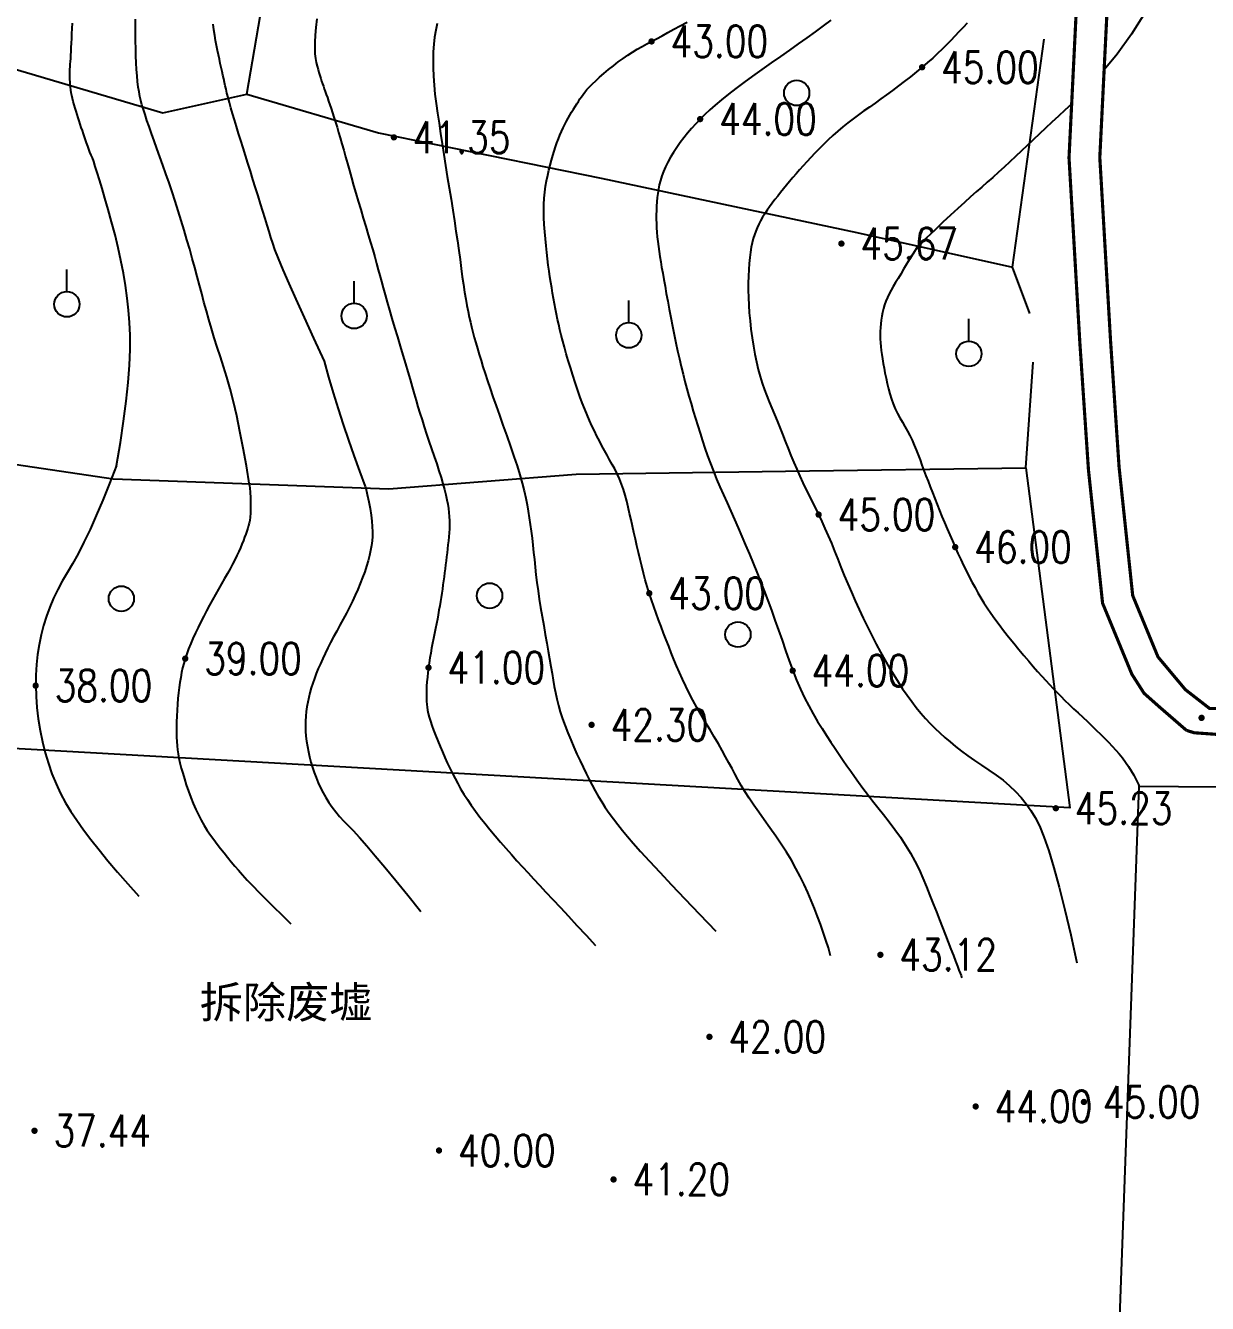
# Model space of a CAD drawing. Extents: x 39624947 to 39626627, y 3418539 to 3418836.
# Drawn here: x 39625054 to 39625128.7, y 3418688.8 to 3418769.5 of the extents above; entities that cross this region are included whole.
import ezdxf
from ezdxf.enums import TextEntityAlignment as Align

# ---------------------------------------------------------------- set-up
doc = ezdxf.new("R2010")
doc.units = 0
doc.layers.get('0').update_dxf_attribs({"linetype": 'CONTINUOUS'})
for name, color, linetype in [('DLSS', 4, 'CONTINUOUS'), ('GCD', 7, 'CONTINUOUS'), ('JMD', 6, 'CONTINUOUS'), ('PUB_WALL', 9, 'CONTINUOUS')]:
    doc.layers.add(name, color=color, linetype=linetype)
doc.styles.add('HZ', font='rs.shx', dxfattribs={"width": 0.8, "bigfont": 'hztxt.shx'})
doc.styles.add('等线体', font='simhei.ttf')

# ---------------------------------------------------------------- blocks, each defined once
blk = doc.blocks.new('GC125')
blk.add_line((0, 0.8), (0, 2.2))
blk.add_circle((0, 0), 0.8)
blk = doc.blocks.new('GC122')
blk.add_circle((0, 0), 0.8)
blk = doc.blocks.new('GC200')
at = {"linetype": 'Continuous', "const_width": 0.2, "flags": 128}
blk.add_lwpolyline([(-0.1, 0, 1), (0.1, 0, 1)], format="xyb", close=True, dxfattribs=at)
blk = doc.blocks.new('111133333777777')
at = {"layer": 'PUB_WALL', "color": 252, "ltscale": 0.01}
for points, elevation in [([(39623256.047, 3418733.94), (39623256.288, 3418735.39), (39623256.49, 3418736.748), (39623256.652, 3418738.015), (39623256.775, 3418739.191), (39623256.857, 3418740.275), (39623256.901, 3418741.268), (39623256.904, 3418742.169), (39623256.868, 3418742.978), (39623256.801, 3418743.746), (39623256.712, 3418744.521), (39623256.602, 3418745.304), (39623256.471, 3418746.094), (39623256.317, 3418746.892), (39623256.143, 3418747.697), (39623255.947, 3418748.51), (39623255.729, 3418749.33), (39623255.51, 3418750.115), (39623255.31, 3418750.819), (39623255.129, 3418751.443), (39623254.967, 3418751.988), (39623254.825, 3418752.453), (39623254.701, 3418752.838), (39623254.597, 3418753.143), (39623254.512, 3418753.368), (39623254.437, 3418753.554), (39623254.363, 3418753.742), (39623254.291, 3418753.931), (39623254.219, 3418754.122), (39623254.149, 3418754.315), (39623254.08, 3418754.509), (39623254.013, 3418754.705), (39623253.946, 3418754.902), (39623253.881, 3418755.101), (39623253.815, 3418755.301), (39623253.749, 3418755.502), (39623253.683, 3418755.704), (39623253.617, 3418755.908), (39623253.551, 3418756.112), (39623253.485, 3418756.318), (39623253.42, 3418756.524), (39623253.357, 3418756.729), (39623253.302, 3418756.928), (39623253.253, 3418757.121), (39623253.211, 3418757.309), (39623253.176, 3418757.491), (39623253.148, 3418757.668), (39623253.126, 3418757.839), (39623253.112, 3418758.004), (39623253.102, 3418758.167), (39623253.096, 3418758.329), (39623253.092, 3418758.49), (39623253.091, 3418758.651), (39623253.094, 3418758.811), (39623253.099, 3418758.97), (39623253.107, 3418759.129), (39623253.118, 3418759.287), (39623253.131, 3418759.456), (39623253.143, 3418759.645), (39623253.157, 3418759.855), (39623253.17, 3418760.086), (39623253.183, 3418760.338), (39623253.197, 3418760.61), (39623253.211, 3418760.904), (39623253.225, 3418761.218), (39623253.241, 3418761.546), (39623253.264, 3418761.883)], 38), ([(39623264.445, 3418732.709), (39623264.245, 3418733.917), (39623264.044, 3418735.048), (39623263.841, 3418736.1), (39623263.637, 3418737.074), (39623263.432, 3418737.97), (39623263.225, 3418738.788), (39623263.017, 3418739.528), (39623262.808, 3418740.189), (39623262.603, 3418740.806), (39623262.407, 3418741.412), (39623262.22, 3418742.006), (39623262.043, 3418742.588), (39623261.875, 3418743.16), (39623261.717, 3418743.72), (39623261.567, 3418744.268), (39623261.428, 3418744.805), (39623261.289, 3418745.342), (39623261.143, 3418745.891), (39623260.99, 3418746.451), (39623260.83, 3418747.022), (39623260.663, 3418747.605), (39623260.489, 3418748.199), (39623260.308, 3418748.805), (39623260.12, 3418749.422), (39623259.929, 3418750.038), (39623259.738, 3418750.64), (39623259.546, 3418751.228), (39623259.356, 3418751.803), (39623259.165, 3418752.363), (39623258.974, 3418752.91), (39623258.784, 3418753.443), (39623258.593, 3418753.963), (39623258.411, 3418754.458), (39623258.245, 3418754.921), (39623258.094, 3418755.349), (39623257.959, 3418755.745), (39623257.84, 3418756.107), (39623257.736, 3418756.435), (39623257.649, 3418756.73), (39623257.577, 3418756.992), (39623257.516, 3418757.25), (39623257.462, 3418757.536), (39623257.413, 3418757.848), (39623257.371, 3418758.188), (39623257.335, 3418758.554), (39623257.306, 3418758.947), (39623257.283, 3418759.368), (39623257.265, 3418759.816), (39623257.253, 3418760.277), (39623257.245, 3418760.739), (39623257.241, 3418761.201), (39623257.24, 3418761.664), (39623257.244, 3418762.127)], 39), ([(39623269.181, 3418740.53), (39623268.507, 3418741.981), (39623267.909, 3418743.284), (39623267.387, 3418744.44), (39623266.94, 3418745.447), (39623266.569, 3418746.305), (39623266.273, 3418747.016), (39623266.053, 3418747.579), (39623265.909, 3418747.993), (39623265.798, 3418748.346), (39623265.68, 3418748.723), (39623265.555, 3418749.124), (39623265.423, 3418749.549), (39623265.283, 3418749.998), (39623265.136, 3418750.471), (39623264.982, 3418750.968), (39623264.82, 3418751.49), (39623264.657, 3418752.017), (39623264.497, 3418752.532), (39623264.342, 3418753.035), (39623264.19, 3418753.525), (39623264.042, 3418754.003), (39623263.898, 3418754.469), (39623263.758, 3418754.922), (39623263.622, 3418755.363), (39623263.493, 3418755.783), (39623263.376, 3418756.175), (39623263.27, 3418756.539), (39623263.175, 3418756.874), (39623263.092, 3418757.18), (39623263.02, 3418757.458), (39623262.959, 3418757.707), (39623262.909, 3418757.928), (39623262.864, 3418758.139), (39623262.817, 3418758.36), (39623262.766, 3418758.589), (39623262.713, 3418758.828), (39623262.657, 3418759.075), (39623262.599, 3418759.332), (39623262.538, 3418759.599), (39623262.474, 3418759.874), (39623262.411, 3418760.161), (39623262.352, 3418760.464), (39623262.297, 3418760.78), (39623262.246, 3418761.112), (39623262.199, 3418761.459), (39623262.157, 3418761.82)], 40), ([(39623268.688, 3418762.157), (39623268.629, 3418761.617), (39623268.589, 3418761.124), (39623268.567, 3418760.681), (39623268.563, 3418760.286), (39623268.577, 3418759.94), (39623268.609, 3418759.643), (39623268.66, 3418759.394), (39623268.719, 3418759.175), (39623268.777, 3418758.964), (39623268.834, 3418758.764), (39623268.891, 3418758.572), (39623268.947, 3418758.39), (39623269.002, 3418758.217), (39623269.057, 3418758.054), (39623269.111, 3418757.9), (39623269.166, 3418757.743), (39623269.227, 3418757.571), (39623269.292, 3418757.384), (39623269.361, 3418757.181), (39623269.436, 3418756.964), (39623269.515, 3418756.731), (39623269.599, 3418756.483), (39623269.687, 3418756.22), (39623269.78, 3418755.94), (39623269.875, 3418755.64), (39623269.973, 3418755.322), (39623270.075, 3418754.986), (39623270.179, 3418754.63), (39623270.287, 3418754.255), (39623270.397, 3418753.862), (39623270.511, 3418753.449), (39623270.629, 3418753.019), (39623270.754, 3418752.574), (39623270.885, 3418752.112), (39623271.022, 3418751.635), (39623271.165, 3418751.142), (39623271.315, 3418750.633), (39623271.471, 3418750.108), (39623271.633, 3418749.568), (39623271.795, 3418749.031), (39623271.947, 3418748.518), (39623272.091, 3418748.029), (39623272.226, 3418747.564), (39623272.352, 3418747.122), (39623272.469, 3418746.704), (39623272.578, 3418746.309), (39623272.678, 3418745.938), (39623272.779, 3418745.564), (39623272.891, 3418745.159), (39623273.013, 3418744.722), (39623273.147, 3418744.255), (39623273.291, 3418743.756), (39623273.445, 3418743.226), (39623273.611, 3418742.666), (39623273.787, 3418742.074), (39623273.965, 3418741.48), (39623274.134, 3418740.912), (39623274.294, 3418740.371), (39623274.447, 3418739.856), (39623274.591, 3418739.367), (39623274.726, 3418738.905), (39623274.853, 3418738.469), (39623274.972, 3418738.059), (39623275.09, 3418737.657), (39623275.215, 3418737.243), (39623275.347, 3418736.818), (39623275.486, 3418736.381), (39623275.631, 3418735.933), (39623275.783, 3418735.473), (39623275.943, 3418735.002), (39623276.109, 3418734.519), (39623276.27, 3418734.045), (39623276.417, 3418733.598), (39623276.547, 3418733.18), (39623276.662, 3418732.789), (39623276.762, 3418732.426), (39623276.846, 3418732.09), (39623276.915, 3418731.783), (39623276.968, 3418731.503), (39623277.009, 3418731.238), (39623277.04, 3418730.975), (39623277.063, 3418730.713), (39623277.076, 3418730.453), (39623277.081, 3418730.195), (39623277.076, 3418729.938), (39623277.063, 3418729.683), (39623277.04, 3418729.43), (39623277.013, 3418729.177), (39623276.985, 3418728.925), (39623276.956, 3418728.673), (39623276.927, 3418728.421), (39623276.897, 3418728.169), (39623276.867, 3418727.918), (39623276.836, 3418727.666), (39623276.805, 3418727.415), (39623276.773, 3418727.163), (39623276.739, 3418726.909), (39623276.704, 3418726.653), (39623276.667, 3418726.396), (39623276.629, 3418726.136), (39623276.59, 3418725.874), (39623276.549, 3418725.611), (39623276.507, 3418725.345), (39623276.462, 3418725.076), (39623276.415, 3418724.801), (39623276.365, 3418724.52), (39623276.312, 3418724.233), (39623276.256, 3418723.94), (39623276.198, 3418723.642), (39623276.136, 3418723.337), (39623276.072, 3418723.027), (39623276.009, 3418722.715), (39623275.949, 3418722.404), (39623275.895, 3418722.095), (39623275.844, 3418721.787), (39623275.798, 3418721.481), (39623275.756, 3418721.176), (39623275.719, 3418720.873), (39623275.685, 3418720.571), (39623275.658, 3418720.278), (39623275.637, 3418720.001), (39623275.624, 3418719.74), (39623275.617, 3418719.495), (39623275.618, 3418719.266), (39623275.626, 3418719.053), (39623275.64, 3418718.856), (39623275.662, 3418718.675), (39623275.695, 3418718.49), (39623275.742, 3418718.283), (39623275.804, 3418718.052), (39623275.881, 3418717.799), (39623275.973, 3418717.522), (39623276.079, 3418717.223), (39623276.2, 3418716.901), (39623276.336, 3418716.556), (39623276.481, 3418716.201), (39623276.63, 3418715.851), (39623276.782, 3418715.506), (39623276.939, 3418715.165), (39623277.099, 3418714.829), (39623277.263, 3418714.497), (39623277.431, 3418714.17), (39623277.602, 3418713.848), (39623277.785, 3418713.522), (39623277.989, 3418713.187), (39623278.213, 3418712.841), (39623278.456, 3418712.485), (39623278.72, 3418712.118), (39623279.005, 3418711.742), (39623279.309, 3418711.355), (39623279.633, 3418710.958), (39623279.969, 3418710.557), (39623280.308, 3418710.159), (39623280.649, 3418709.764), (39623280.993, 3418709.372), (39623281.339, 3418708.982), (39623281.689, 3418708.595), (39623282.041, 3418708.211), (39623282.396, 3418707.83), (39623282.769, 3418707.432), (39623283.175, 3418706.997), (39623283.614, 3418706.525), (39623284.088, 3418706.017), (39623284.594, 3418705.472), (39623285.134, 3418704.891), (39623285.707, 3418704.273), (39623286.314, 3418703.618)], 41), ([(39623276.298, 3418761.86), (39623276.211, 3418761.44), (39623276.142, 3418761.004), (39623276.09, 3418760.549), (39623276.057, 3418760.074), (39623276.041, 3418759.579), (39623276.044, 3418759.064), (39623276.066, 3418758.529), (39623276.105, 3418757.974), (39623276.163, 3418757.399), (39623276.24, 3418756.804), (39623276.327, 3418756.191), (39623276.419, 3418755.563), (39623276.515, 3418754.92), (39623276.615, 3418754.262), (39623276.72, 3418753.589), (39623276.829, 3418752.9), (39623276.942, 3418752.197), (39623277.059, 3418751.478), (39623277.176, 3418750.763), (39623277.286, 3418750.071), (39623277.39, 3418749.401), (39623277.489, 3418748.754), (39623277.581, 3418748.13), (39623277.667, 3418747.529), (39623277.747, 3418746.951), (39623277.82, 3418746.395), (39623277.891, 3418745.866), (39623277.963, 3418745.367), (39623278.034, 3418744.898), (39623278.106, 3418744.459), (39623278.178, 3418744.05), (39623278.251, 3418743.671), (39623278.323, 3418743.322), (39623278.397, 3418743.003), (39623278.473, 3418742.693), (39623278.556, 3418742.371), (39623278.646, 3418742.036), (39623278.743, 3418741.688), (39623278.847, 3418741.328), (39623278.957, 3418740.955), (39623279.074, 3418740.57), (39623279.197, 3418740.172), (39623279.332, 3418739.751), (39623279.482, 3418739.294), (39623279.646, 3418738.802), (39623279.827, 3418738.275), (39623280.022, 3418737.712), (39623280.233, 3418737.115), (39623280.459, 3418736.482), (39623280.7, 3418735.814), (39623280.937, 3418735.147), (39623281.153, 3418734.514), (39623281.346, 3418733.917), (39623281.517, 3418733.355), (39623281.666, 3418732.828), (39623281.793, 3418732.337), (39623281.897, 3418731.88), (39623281.98, 3418731.459), (39623282.049, 3418731.052), (39623282.116, 3418730.638), (39623282.179, 3418730.216), (39623282.238, 3418729.787), (39623282.294, 3418729.351), (39623282.347, 3418728.907), (39623282.396, 3418728.456), (39623282.442, 3418727.997), (39623282.49, 3418727.528), (39623282.545, 3418727.044), (39623282.608, 3418726.546), (39623282.678, 3418726.033), (39623282.756, 3418725.506), (39623282.841, 3418724.965), (39623282.933, 3418724.409), (39623283.033, 3418723.839), (39623283.134, 3418723.274), (39623283.23, 3418722.732), (39623283.321, 3418722.215), (39623283.406, 3418721.722), (39623283.487, 3418721.253), (39623283.562, 3418720.808), (39623283.632, 3418720.387), (39623283.697, 3418719.99), (39623283.769, 3418719.6), (39623283.857, 3418719.201), (39623283.962, 3418718.793), (39623284.084, 3418718.375), (39623284.223, 3418717.948), (39623284.379, 3418717.511), (39623284.552, 3418717.064), (39623284.742, 3418716.609), (39623284.94, 3418716.156), (39623285.137, 3418715.717), (39623285.332, 3418715.294), (39623285.526, 3418714.885), (39623285.718, 3418714.491), (39623285.909, 3418714.111), (39623286.099, 3418713.747), (39623286.288, 3418713.397), (39623286.484, 3418713.052), (39623286.697, 3418712.703), (39623286.926, 3418712.349), (39623287.172, 3418711.99), (39623287.435, 3418711.628), (39623287.714, 3418711.261), (39623288.01, 3418710.889), (39623288.322, 3418710.513), (39623288.69, 3418710.088), (39623289.153, 3418709.571), (39623289.71, 3418708.962), (39623290.362, 3418708.261), (39623291.109, 3418707.467), (39623291.95, 3418706.58), (39623292.886, 3418705.602), (39623293.917, 3418704.531)], 42), ([(39623301.166, 3418702.982), (39623301.02, 3418703.476), (39623300.864, 3418703.972), (39623300.699, 3418704.469), (39623300.523, 3418704.968), (39623300.337, 3418705.468), (39623300.142, 3418705.969), (39623299.937, 3418706.472), (39623299.722, 3418706.977), (39623299.492, 3418707.483), (39623299.243, 3418707.989), (39623298.973, 3418708.497), (39623298.683, 3418709.007), (39623298.374, 3418709.517), (39623298.044, 3418710.028), (39623297.695, 3418710.541), (39623297.326, 3418711.054), (39623296.96, 3418711.557), (39623296.619, 3418712.038), (39623296.304, 3418712.497), (39623296.015, 3418712.934), (39623295.752, 3418713.349), (39623295.514, 3418713.742), (39623295.302, 3418714.112), (39623295.116, 3418714.461), (39623294.935, 3418714.807), (39623294.74, 3418715.17), (39623294.531, 3418715.552), (39623294.306, 3418715.95), (39623294.068, 3418716.366), (39623293.814, 3418716.8), (39623293.547, 3418717.251), (39623293.264, 3418717.72), (39623292.982, 3418718.193), (39623292.715, 3418718.658), (39623292.464, 3418719.116), (39623292.227, 3418719.565), (39623292.005, 3418720.006), (39623291.799, 3418720.44), (39623291.607, 3418720.865), (39623291.431, 3418721.282), (39623291.263, 3418721.696), (39623291.097, 3418722.11), (39623290.933, 3418722.525), (39623290.77, 3418722.941), (39623290.61, 3418723.357), (39623290.451, 3418723.774), (39623290.294, 3418724.191), (39623290.139, 3418724.609), (39623289.988, 3418725.029), (39623289.843, 3418725.45), (39623289.706, 3418725.873), (39623289.575, 3418726.297), (39623289.451, 3418726.724), (39623289.334, 3418727.152), (39623289.224, 3418727.582), (39623289.12, 3418728.014), (39623289.021, 3418728.444), (39623288.923, 3418728.869), (39623288.827, 3418729.289), (39623288.733, 3418729.704), (39623288.641, 3418730.114), (39623288.55, 3418730.519), (39623288.462, 3418730.919), (39623288.375, 3418731.313), (39623288.283, 3418731.699), (39623288.182, 3418732.07), (39623288.071, 3418732.428), (39623287.95, 3418732.773), (39623287.818, 3418733.103), (39623287.677, 3418733.42), (39623287.526, 3418733.724), (39623287.365, 3418734.013), (39623287.199, 3418734.298), (39623287.035, 3418734.589), (39623286.873, 3418734.885), (39623286.712, 3418735.187), (39623286.553, 3418735.494), (39623286.395, 3418735.806), (39623286.239, 3418736.124), (39623286.084, 3418736.447), (39623285.931, 3418736.782), (39623285.777, 3418737.136), (39623285.624, 3418737.509), (39623285.472, 3418737.901), (39623285.319, 3418738.312), (39623285.167, 3418738.742), (39623285.016, 3418739.19), (39623284.864, 3418739.658), (39623284.718, 3418740.125), (39623284.583, 3418740.572), (39623284.457, 3418741.001), (39623284.342, 3418741.41), (39623284.237, 3418741.799), (39623284.142, 3418742.169), (39623284.057, 3418742.52), (39623283.983, 3418742.851), (39623283.914, 3418743.173), (39623283.847, 3418743.499), (39623283.782, 3418743.827), (39623283.719, 3418744.158), (39623283.656, 3418744.492), (39623283.596, 3418744.829), (39623283.537, 3418745.168), (39623283.48, 3418745.51), (39623283.424, 3418745.86), (39623283.371, 3418746.225), (39623283.32, 3418746.604), (39623283.271, 3418746.997), (39623283.224, 3418747.405), (39623283.179, 3418747.826), (39623283.137, 3418748.262), (39623283.096, 3418748.712), (39623283.063, 3418749.162), (39623283.045, 3418749.599), (39623283.039, 3418750.022), (39623283.048, 3418750.431), (39623283.07, 3418750.827), (39623283.107, 3418751.209), (39623283.156, 3418751.577), (39623283.22, 3418751.932), (39623283.292, 3418752.273), (39623283.366, 3418752.603), (39623283.443, 3418752.921), (39623283.523, 3418753.226), (39623283.605, 3418753.52), (39623283.691, 3418753.801), (39623283.778, 3418754.07), (39623283.869, 3418754.328), (39623283.962, 3418754.575), (39623284.057, 3418754.814), (39623284.156, 3418755.046), (39623284.256, 3418755.269), (39623284.36, 3418755.484), (39623284.466, 3418755.692), (39623284.575, 3418755.891), (39623284.686, 3418756.082), (39623284.798, 3418756.267), (39623284.907, 3418756.445), (39623285.015, 3418756.616), (39623285.12, 3418756.782), (39623285.223, 3418756.941), (39623285.323, 3418757.094), (39623285.421, 3418757.24), (39623285.518, 3418757.381), (39623285.626, 3418757.525), (39623285.761, 3418757.685), (39623285.922, 3418757.858), (39623286.111, 3418758.047), (39623286.325, 3418758.25), (39623286.567, 3418758.467), (39623286.835, 3418758.7), (39623287.129, 3418758.947), (39623287.436, 3418759.195), (39623287.742, 3418759.43), (39623288.046, 3418759.652), (39623288.348, 3418759.861), (39623288.649, 3418760.058), (39623288.948, 3418760.242), (39623289.246, 3418760.413), (39623289.542, 3418760.572), (39623289.847, 3418760.73), (39623290.171, 3418760.902), (39623290.515, 3418761.086), (39623290.879, 3418761.284), (39623291.262, 3418761.494), (39623291.665, 3418761.718), (39623292.088, 3418761.954)], 43), ([(39623248.863, 3418759.212), (39623258.973, 3418756.214), (39623264.274, 3418757.397), (39623267.3, 3418775.09), (39623265.088, 3418775.937), (39623267.446, 3418778.819), (39623269.859, 3418780.273), (39623272.767, 3418785.345), (39623261.702, 3418787.725), (39623246.624, 3418786.128)], 51.487), ([(39623312.664, 3418746.474), (39623314.657, 3418760.88)], 51.487), ([(39623264.274, 3418757.397), (39623272.594, 3418754.962), (39623286.657, 3418752.094), (39623302.826, 3418748.67), (39623312.664, 3418746.474)], 51.487), ([(39623313.743, 3418743.554), (39623312.664, 3418746.474)], 51.487), ([(39623313.5, 3418733.806), (39623313.97, 3418740.477)], 51.487), ([(39623246.286, 3418734.511), (39623255.823, 3418733.109), (39623273.256, 3418732.467), (39623285.078, 3418733.4), (39623298.312, 3418733.588), (39623313.5, 3418733.806), (39623316.288, 3418712.32), (39623240.864, 3418716.557)], 51.487)]:
    blk.add_lwpolyline(points, dxfattribs=dict(at, elevation=elevation))
for points in [[(39623301.184, 3418762.073), (39623300.691, 3418761.711), (39623300.182, 3418761.342), (39623299.659, 3418760.964), (39623299.12, 3418760.577), (39623298.566, 3418760.182), (39623297.998, 3418759.779), (39623297.414, 3418759.367), (39623296.815, 3418758.946), (39623296.228, 3418758.53), (39623295.68, 3418758.132), (39623295.171, 3418757.751), (39623294.701, 3418757.388), (39623294.269, 3418757.042), (39623293.877, 3418756.713), (39623293.523, 3418756.402), (39623293.208, 3418756.109), (39623292.919, 3418755.822), (39623292.642, 3418755.532), (39623292.377, 3418755.239), (39623292.125, 3418754.943), (39623291.885, 3418754.643), (39623291.657, 3418754.34), (39623291.442, 3418754.034), (39623291.239, 3418753.724), (39623291.051, 3418753.415), (39623290.883, 3418753.112), (39623290.735, 3418752.813), (39623290.606, 3418752.52), (39623290.496, 3418752.233), (39623290.405, 3418751.95), (39623290.334, 3418751.673), (39623290.282, 3418751.4), (39623290.244, 3418751.131), (39623290.211, 3418750.861), (39623290.186, 3418750.591), (39623290.166, 3418750.321), (39623290.154, 3418750.051), (39623290.148, 3418749.78), (39623290.148, 3418749.509), (39623290.156, 3418749.238), (39623290.169, 3418748.963), (39623290.188, 3418748.68), (39623290.213, 3418748.389), (39623290.244, 3418748.09), (39623290.281, 3418747.784), (39623290.323, 3418747.469), (39623290.372, 3418747.146), (39623290.426, 3418746.816), (39623290.486, 3418746.468), (39623290.552, 3418746.094), (39623290.623, 3418745.693), (39623290.7, 3418745.266), (39623290.782, 3418744.812), (39623290.87, 3418744.331), (39623290.963, 3418743.824), (39623291.062, 3418743.291), (39623291.166, 3418742.749), (39623291.271, 3418742.218), (39623291.38, 3418741.697), (39623291.49, 3418741.186), (39623291.604, 3418740.686), (39623291.719, 3418740.196), (39623291.838, 3418739.716), (39623291.959, 3418739.246), (39623292.083, 3418738.782), (39623292.211, 3418738.316), (39623292.343, 3418737.85), (39623292.479, 3418737.383), (39623292.619, 3418736.915), (39623292.763, 3418736.447), (39623292.911, 3418735.978), (39623293.063, 3418735.508), (39623293.222, 3418735.035), (39623293.391, 3418734.557), (39623293.57, 3418734.074), (39623293.759, 3418733.585), (39623293.959, 3418733.091), (39623294.168, 3418732.592), (39623294.388, 3418732.087), (39623294.617, 3418731.577), (39623294.852, 3418731.061), (39623295.087, 3418730.535), (39623295.322, 3418730.001), (39623295.557, 3418729.458), (39623295.792, 3418728.907), (39623296.027, 3418728.347), (39623296.262, 3418727.778), (39623296.497, 3418727.201), (39623296.732, 3418726.615), (39623296.964, 3418726.019), (39623297.194, 3418725.414), (39623297.422, 3418724.8), (39623297.647, 3418724.177), (39623297.871, 3418723.544), (39623298.093, 3418722.902), (39623298.312, 3418722.251), (39623298.535, 3418721.607), (39623298.766, 3418720.987), (39623299.007, 3418720.392), (39623299.256, 3418719.822), (39623299.514, 3418719.276), (39623299.781, 3418718.754), (39623300.057, 3418718.256), (39623300.342, 3418717.783), (39623300.628, 3418717.331), (39623300.907, 3418716.895), (39623301.178, 3418716.475), (39623301.443, 3418716.073), (39623301.7, 3418715.687), (39623301.951, 3418715.318), (39623302.194, 3418714.965), (39623302.43, 3418714.629), (39623302.672, 3418714.292), (39623302.931, 3418713.938), (39623303.208, 3418713.565), (39623303.503, 3418713.174), (39623303.816, 3418712.765), (39623304.147, 3418712.338), (39623304.495, 3418711.892), (39623304.861, 3418711.429), (39623305.226, 3418710.952), (39623305.571, 3418710.464), (39623305.896, 3418709.967), (39623306.202, 3418709.46), (39623306.487, 3418708.943), (39623306.752, 3418708.416), (39623306.998, 3418707.879), (39623307.224, 3418707.332), (39623307.436, 3418706.788), (39623307.643, 3418706.258), (39623307.844, 3418705.744), (39623308.039, 3418705.244), (39623308.228, 3418704.759), (39623308.412, 3418704.289), (39623308.589, 3418703.834), (39623308.76, 3418703.394), (39623308.919, 3418702.987), (39623309.057, 3418702.632), (39623309.174, 3418702.329), (39623309.272, 3418702.078), (39623309.349, 3418701.879), (39623309.406, 3418701.731), (39623309.442, 3418701.636), (39623309.458, 3418701.593)], [(39623327.291, 3418774.518), (39623325.898, 3418771.609), (39623324.588, 3418768.974), (39623323.36, 3418766.615), (39623322.213, 3418764.53), (39623321.149, 3418762.72), (39623320.166, 3418761.185), (39623319.266, 3418759.924), (39623318.447, 3418758.938)], [(39623309.798, 3418761.89), (39623309.53, 3418761.617), (39623309.267, 3418761.344), (39623309.009, 3418761.071), (39623308.755, 3418760.797), (39623308.495, 3418760.522), (39623308.218, 3418760.244), (39623307.924, 3418759.962), (39623307.614, 3418759.677), (39623307.287, 3418759.389), (39623306.943, 3418759.097), (39623306.582, 3418758.802), (39623306.204, 3418758.503), (39623305.821, 3418758.206), (39623305.442, 3418757.917), (39623305.067, 3418757.635), (39623304.697, 3418757.36), (39623304.331, 3418757.093), (39623303.97, 3418756.833), (39623303.614, 3418756.581), (39623303.262, 3418756.336), (39623302.916, 3418756.092), (39623302.578, 3418755.842), (39623302.248, 3418755.587), (39623301.927, 3418755.326), (39623301.614, 3418755.06), (39623301.308, 3418754.788), (39623301.011, 3418754.511), (39623300.722, 3418754.228), (39623300.442, 3418753.946), (39623300.172, 3418753.669), (39623299.913, 3418753.398), (39623299.664, 3418753.132), (39623299.426, 3418752.873), (39623299.197, 3418752.619), (39623298.98, 3418752.371), (39623298.772, 3418752.128), (39623298.572, 3418751.89), (39623298.377, 3418751.654), (39623298.187, 3418751.421), (39623298.001, 3418751.19), (39623297.82, 3418750.961), (39623297.644, 3418750.735), (39623297.473, 3418750.511), (39623297.306, 3418750.29), (39623297.148, 3418750.07), (39623297, 3418749.85), (39623296.864, 3418749.629), (39623296.739, 3418749.407), (39623296.624, 3418749.185), (39623296.521, 3418748.963), (39623296.429, 3418748.74), (39623296.348, 3418748.517), (39623296.275, 3418748.28), (39623296.21, 3418748.018), (39623296.152, 3418747.73), (39623296.101, 3418747.416), (39623296.057, 3418747.077), (39623296.02, 3418746.711), (39623295.99, 3418746.32), (39623295.967, 3418745.903), (39623295.954, 3418745.467), (39623295.953, 3418745.016), (39623295.964, 3418744.551), (39623295.987, 3418744.072), (39623296.023, 3418743.58), (39623296.07, 3418743.073), (39623296.13, 3418742.552), (39623296.202, 3418742.018), (39623296.285, 3418741.487), (39623296.377, 3418740.976), (39623296.479, 3418740.486), (39623296.591, 3418740.017), (39623296.712, 3418739.568), (39623296.842, 3418739.14), (39623296.983, 3418738.733), (39623297.132, 3418738.346), (39623297.289, 3418737.965), (39623297.448, 3418737.574), (39623297.611, 3418737.173), (39623297.777, 3418736.763), (39623297.946, 3418736.344), (39623298.119, 3418735.914), (39623298.295, 3418735.475), (39623298.474, 3418735.027), (39623298.656, 3418734.578), (39623298.841, 3418734.136), (39623299.028, 3418733.703), (39623299.218, 3418733.277), (39623299.411, 3418732.859), (39623299.606, 3418732.449), (39623299.803, 3418732.047), (39623300.003, 3418731.653), (39623300.205, 3418731.255), (39623300.406, 3418730.842), (39623300.607, 3418730.413), (39623300.808, 3418729.968), (39623301.008, 3418729.508), (39623301.209, 3418729.033), (39623301.409, 3418728.542), (39623301.609, 3418728.035), (39623301.814, 3418727.518), (39623302.027, 3418726.995), (39623302.249, 3418726.468), (39623302.48, 3418725.935), (39623302.72, 3418725.396), (39623302.969, 3418724.852), (39623303.226, 3418724.303), (39623303.493, 3418723.749), (39623303.764, 3418723.2), (39623304.037, 3418722.669), (39623304.313, 3418722.155), (39623304.589, 3418721.659), (39623304.868, 3418721.179), (39623305.148, 3418720.717), (39623305.43, 3418720.272), (39623305.714, 3418719.845), (39623306, 3418719.435), (39623306.288, 3418719.042), (39623306.578, 3418718.666), (39623306.87, 3418718.308), (39623307.165, 3418717.967), (39623307.461, 3418717.644), (39623307.76, 3418717.338), (39623308.061, 3418717.049), (39623308.374, 3418716.768), (39623308.709, 3418716.483), (39623309.064, 3418716.195), (39623309.441, 3418715.904), (39623309.84, 3418715.61), (39623310.26, 3418715.312), (39623310.701, 3418715.011), (39623311.164, 3418714.707), (39623311.624, 3418714.393), (39623312.057, 3418714.062), (39623312.463, 3418713.714), (39623312.842, 3418713.349), (39623313.195, 3418712.967), (39623313.521, 3418712.568), (39623313.819, 3418712.152), (39623314.091, 3418711.719), (39623314.359, 3418711.188), (39623314.644, 3418710.481), (39623314.946, 3418709.598), (39623315.266, 3418708.537), (39623315.604, 3418707.3), (39623315.959, 3418705.885), (39623316.332, 3418704.294), (39623316.723, 3418702.526)], [(39623316.395, 3418756.779), (39623315.973, 3418756.389), (39623315.558, 3418756.005), (39623315.15, 3418755.626), (39623314.75, 3418755.252), (39623314.357, 3418754.884), (39623313.971, 3418754.521), (39623313.592, 3418754.163), (39623313.22, 3418753.811), (39623312.854, 3418753.465), (39623312.49, 3418753.125), (39623312.129, 3418752.792), (39623311.771, 3418752.465), (39623311.416, 3418752.145), (39623311.064, 3418751.832), (39623310.715, 3418751.525), (39623310.369, 3418751.224), (39623310.009, 3418750.91), (39623309.618, 3418750.561), (39623309.196, 3418750.176), (39623308.743, 3418749.758), (39623308.259, 3418749.304), (39623307.744, 3418748.816), (39623307.198, 3418748.293), (39623306.622, 3418747.735)], [(39623306.622, 3418747.735), (39623306.391, 3418747.355), (39623306.173, 3418746.995), (39623305.966, 3418746.656), (39623305.773, 3418746.336), (39623305.591, 3418746.036), (39623305.421, 3418745.755), (39623305.264, 3418745.495), (39623305.119, 3418745.255), (39623304.986, 3418745.024), (39623304.866, 3418744.792), (39623304.758, 3418744.558), (39623304.662, 3418744.324), (39623304.578, 3418744.088), (39623304.507, 3418743.851), (39623304.448, 3418743.612), (39623304.401, 3418743.373), (39623304.364, 3418743.133), (39623304.336, 3418742.893), (39623304.316, 3418742.653), (39623304.304, 3418742.413), (39623304.3, 3418742.174), (39623304.304, 3418741.934), (39623304.316, 3418741.695), (39623304.337, 3418741.455), (39623304.365, 3418741.21), (39623304.399, 3418740.951), (39623304.439, 3418740.68), (39623304.486, 3418740.395), (39623304.539, 3418740.098), (39623304.598, 3418739.788), (39623304.663, 3418739.465), (39623304.735, 3418739.129), (39623304.815, 3418738.792), (39623304.907, 3418738.463), (39623305.01, 3418738.143), (39623305.125, 3418737.832), (39623305.25, 3418737.529), (39623305.387, 3418737.236), (39623305.536, 3418736.951), (39623305.696, 3418736.675), (39623305.858, 3418736.4), (39623306.014, 3418736.119), (39623306.164, 3418735.832), (39623306.308, 3418735.538), (39623306.445, 3418735.237), (39623306.576, 3418734.931), (39623306.701, 3418734.618), (39623306.819, 3418734.298), (39623306.937, 3418733.972), (39623307.059, 3418733.638), (39623307.186, 3418733.298), (39623307.318, 3418732.95), (39623307.454, 3418732.595), (39623307.595, 3418732.233), (39623307.74, 3418731.863), (39623307.89, 3418731.487), (39623308.044, 3418731.106), (39623308.201, 3418730.723), (39623308.362, 3418730.339), (39623308.525, 3418729.953), (39623308.692, 3418729.566), (39623308.862, 3418729.177), (39623309.035, 3418728.786), (39623309.211, 3418728.393), (39623309.39, 3418728.005), (39623309.568, 3418727.628), (39623309.748, 3418727.262), (39623309.928, 3418726.906), (39623310.109, 3418726.562), (39623310.291, 3418726.228), (39623310.473, 3418725.905), (39623310.655, 3418725.593), (39623310.848, 3418725.279), (39623311.06, 3418724.953), (39623311.291, 3418724.615), (39623311.54, 3418724.263), (39623311.809, 3418723.899), (39623312.097, 3418723.521), (39623312.404, 3418723.131), (39623312.731, 3418722.728), (39623313.06, 3418722.33), (39623313.375, 3418721.951), (39623313.678, 3418721.593), (39623313.966, 3418721.256), (39623314.242, 3418720.94), (39623314.504, 3418720.644), (39623314.753, 3418720.369), (39623314.988, 3418720.114), (39623315.221, 3418719.868), (39623315.463, 3418719.618), (39623315.713, 3418719.364), (39623315.973, 3418719.107), (39623316.24, 3418718.846), (39623316.517, 3418718.581), (39623316.802, 3418718.313), (39623317.097, 3418718.04), (39623317.39, 3418717.768), (39623317.674, 3418717.5), (39623317.949, 3418717.236), (39623318.213, 3418716.975), (39623318.469, 3418716.719), (39623318.714, 3418716.466), (39623318.95, 3418716.217), (39623319.176, 3418715.972), (39623319.393, 3418715.725), (39623319.598, 3418715.471), (39623319.793, 3418715.209), (39623319.978, 3418714.94), (39623320.151, 3418714.664), (39623320.315, 3418714.38), (39623320.467, 3418714.089), (39623320.609, 3418713.791), (39623320.669, 3418713.657)], [(39623271.778, 3418732.614), (39623271.409, 3418733.588), (39623271.053, 3418734.566), (39623270.71, 3418735.549), (39623270.379, 3418736.536), (39623270.061, 3418737.527), (39623269.755, 3418738.524), (39623269.462, 3418739.524), (39623269.181, 3418740.53)], [(39623256.047, 3418733.94), (39623255.604, 3418732.807), (39623255.176, 3418731.755), (39623254.763, 3418730.786), (39623254.365, 3418729.899), (39623253.983, 3418729.093), (39623253.616, 3418728.37), (39623253.263, 3418727.728), (39623252.926, 3418727.169), (39623252.61, 3418726.644), (39623252.321, 3418726.107), (39623252.058, 3418725.558), (39623251.822, 3418724.996), (39623251.613, 3418724.422), (39623251.43, 3418723.836), (39623251.274, 3418723.238), (39623251.145, 3418722.627), (39623251.045, 3418722.003), (39623250.976, 3418721.364), (39623250.938, 3418720.71), (39623250.931, 3418720.041), (39623250.954, 3418719.356), (39623251.009, 3418718.657), (39623251.095, 3418717.943), (39623251.211, 3418717.214), (39623251.357, 3418716.489), (39623251.531, 3418715.788), (39623251.732, 3418715.112), (39623251.961, 3418714.459), (39623252.218, 3418713.831), (39623252.502, 3418713.227), (39623252.815, 3418712.647), (39623253.154, 3418712.091), (39623253.531, 3418711.532), (39623253.954, 3418710.941), (39623254.423, 3418710.319), (39623254.938, 3418709.666), (39623255.499, 3418708.982), (39623256.106, 3418708.267), (39623256.759, 3418707.52), (39623257.458, 3418706.742)], [(39623264.445, 3418732.709), (39623264.476, 3418732.278), (39623264.498, 3418731.885), (39623264.511, 3418731.529), (39623264.514, 3418731.21), (39623264.507, 3418730.928), (39623264.491, 3418730.683), (39623264.466, 3418730.475), (39623264.431, 3418730.304), (39623264.387, 3418730.146), (39623264.336, 3418729.978), (39623264.278, 3418729.8), (39623264.211, 3418729.61), (39623264.137, 3418729.411), (39623264.055, 3418729.201), (39623263.966, 3418728.98), (39623263.869, 3418728.75), (39623263.762, 3418728.507), (39623263.643, 3418728.253), (39623263.513, 3418727.986), (39623263.37, 3418727.707), (39623263.215, 3418727.416), (39623263.049, 3418727.113), (39623262.87, 3418726.797), (39623262.68, 3418726.469), (39623262.485, 3418726.134), (39623262.292, 3418725.796), (39623262.102, 3418725.455), (39623261.915, 3418725.112), (39623261.731, 3418724.767), (39623261.549, 3418724.419), (39623261.369, 3418724.068), (39623261.192, 3418723.715), (39623261.024, 3418723.365), (39623260.868, 3418723.023), (39623260.727, 3418722.691), (39623260.598, 3418722.367), (39623260.483, 3418722.051), (39623260.382, 3418721.745), (39623260.294, 3418721.447), (39623260.219, 3418721.157), (39623260.154, 3418720.866), (39623260.095, 3418720.563), (39623260.042, 3418720.248), (39623259.994, 3418719.921), (39623259.953, 3418719.581), (39623259.917, 3418719.23), (39623259.887, 3418718.866), (39623259.863, 3418718.49), (39623259.845, 3418718.117), (39623259.833, 3418717.761), (39623259.828, 3418717.421), (39623259.829, 3418717.099), (39623259.836, 3418716.794), (39623259.85, 3418716.506), (39623259.87, 3418716.234), (39623259.896, 3418715.98), (39623259.933, 3418715.724), (39623259.983, 3418715.449), (39623260.048, 3418715.153), (39623260.127, 3418714.837), (39623260.22, 3418714.502), (39623260.326, 3418714.146), (39623260.447, 3418713.771), (39623260.583, 3418713.375), (39623260.729, 3418712.977), (39623260.883, 3418712.594), (39623261.046, 3418712.225), (39623261.216, 3418711.872), (39623261.395, 3418711.533), (39623261.582, 3418711.209), (39623261.778, 3418710.899), (39623261.981, 3418710.605), (39623262.19, 3418710.319), (39623262.403, 3418710.035), (39623262.618, 3418709.753), (39623262.838, 3418709.473), (39623263.06, 3418709.195), (39623263.286, 3418708.919), (39623263.515, 3418708.645), (39623263.747, 3418708.374), (39623264.004, 3418708.084), (39623264.305, 3418707.757), (39623264.65, 3418707.392), (39623265.04, 3418706.989), (39623265.474, 3418706.549), (39623265.953, 3418706.071), (39623266.476, 3418705.555), (39623267.044, 3418705.002)], [(39623271.778, 3418732.614), (39623271.888, 3418732.122), (39623271.982, 3418731.659), (39623272.06, 3418731.223), (39623272.122, 3418730.816), (39623272.168, 3418730.437), (39623272.197, 3418730.086), (39623272.21, 3418729.763), (39623272.207, 3418729.468), (39623272.187, 3418729.182), (39623272.151, 3418728.885), (39623272.098, 3418728.577), (39623272.029, 3418728.257), (39623271.944, 3418727.926), (39623271.842, 3418727.583), (39623271.724, 3418727.23), (39623271.589, 3418726.865), (39623271.441, 3418726.494), (39623271.285, 3418726.121), (39623271.12, 3418725.748), (39623270.946, 3418725.374), (39623270.763, 3418724.998), (39623270.571, 3418724.621), (39623270.371, 3418724.243), (39623270.161, 3418723.864), (39623269.953, 3418723.489), (39623269.755, 3418723.123), (39623269.568, 3418722.766), (39623269.391, 3418722.417), (39623269.224, 3418722.078), (39623269.068, 3418721.747), (39623268.923, 3418721.425), (39623268.788, 3418721.112), (39623268.663, 3418720.805), (39623268.548, 3418720.499), (39623268.443, 3418720.195), (39623268.349, 3418719.893), (39623268.264, 3418719.593), (39623268.189, 3418719.294), (39623268.124, 3418718.997), (39623268.069, 3418718.702), (39623268.026, 3418718.406), (39623267.997, 3418718.104), (39623267.98, 3418717.798), (39623267.977, 3418717.487), (39623267.988, 3418717.171), (39623268.012, 3418716.851), (39623268.049, 3418716.525), (39623268.1, 3418716.195), (39623268.163, 3418715.863), (39623268.238, 3418715.533), (39623268.325, 3418715.204), (39623268.423, 3418714.878), (39623268.533, 3418714.553), (39623268.654, 3418714.23), (39623268.788, 3418713.909), (39623268.933, 3418713.59), (39623269.092, 3418713.274), (39623269.267, 3418712.964), (39623269.459, 3418712.658), (39623269.668, 3418712.358), (39623269.894, 3418712.063), (39623270.136, 3418711.774), (39623270.395, 3418711.489), (39623270.67, 3418711.21), (39623270.99, 3418710.883), (39623271.384, 3418710.455), (39623271.85, 3418709.926), (39623272.389, 3418709.296), (39623273.001, 3418708.566), (39623273.686, 3418707.735), (39623274.444, 3418706.803), (39623275.275, 3418705.77)]]:
    blk.add_lwpolyline(points, dxfattribs=at)
at = {"layer": 'GCD', "linetype": 'Continuous'}
ref = blk.add_blockref('GC200', (39623289.706, 3418725.873, 43), dxfattribs=at)
ref.add_attrib('height', '43.00', dxfattribs={"linetype": 'Continuous', "height": 2, "style": 'HZ', "width": 0.8}).set_placement((39623290.906, 3418725.873, 43), align=Align.MIDDLE_LEFT)
at = {"layer": 'PUB_WALL', "color": 252, "ltscale": 0.01}
ref = blk.add_blockref('GC200', (39623289.847, 3418760.73, 43), dxfattribs=at)
ref.add_attrib('height', '43.00', dxfattribs={"layer": 'GCD', "linetype": 'Continuous', "height": 2, "style": 'HZ', "width": 0.8}).set_placement((39623291.047, 3418760.73, 43), align=Align.MIDDLE_LEFT)
ref = blk.add_blockref('GC200', (39623306.943, 3418759.097, 45), dxfattribs=at)
ref.add_attrib('height', '45.00', dxfattribs={"layer": 'GCD', "linetype": 'Continuous', "height": 2, "style": 'HZ', "width": 0.8}).set_placement((39623308.143, 3418759.097, 45), align=Align.MIDDLE_LEFT)
for name, p in [('GC122', (39623299.018, 3418757.475, 51.487)), ('GC125', (39623252.904, 3418744.124, 51.487)), ('GC125', (39623271.051, 3418743.39, 51.487)), ('GC125', (39623288.408, 3418742.17, 51.487)), ('GC125', (39623309.901, 3418741.001, 51.487)), ('GC122', (39623256.344, 3418725.531, 51.487)), ('GC122', (39623279.616, 3418725.719, 51.487)), ('GC122', (39623295.307, 3418723.269, 51.487))]:
    blk.add_blockref(name, p, dxfattribs=at)
ref = blk.add_blockref('GC200', (39623292.919, 3418755.822, 44), dxfattribs=at)
ref.add_attrib('height', '44.00', dxfattribs={"layer": 'GCD', "linetype": 'Continuous', "height": 2, "style": 'HZ', "width": 0.8}).set_placement((39623294.119, 3418755.822, 44), align=Align.MIDDLE_LEFT)
ref = blk.add_blockref('GC200', (39623273.567, 3418754.671, 41.35), dxfattribs=at)
ref.add_attrib('height', '41.35', dxfattribs={"layer": 'GCD', "linetype": 'Continuous', "height": 2, "style": 'HZ', "width": 0.8}).set_placement((39623274.767, 3418754.671, 41.35), align=Align.MIDDLE_LEFT)
ref = blk.add_blockref('GC200', (39623301.846, 3418747.957, 45.67), dxfattribs=at)
ref.add_attrib('height', '45.67', dxfattribs={"layer": 'GCD', "linetype": 'Continuous', "height": 2, "style": 'HZ', "width": 0.8}).set_placement((39623303.046, 3418747.957, 45.67), align=Align.MIDDLE_LEFT)
ref = blk.add_blockref('GC200', (39623300.406, 3418730.842, 45), dxfattribs=at)
ref.add_attrib('height', '45.00', dxfattribs={"layer": 'GCD', "linetype": 'Continuous', "height": 2, "style": 'HZ', "width": 0.8}).set_placement((39623301.606, 3418730.842, 45), align=Align.MIDDLE_LEFT)
ref = blk.add_blockref('GC200', (39623309.035, 3418728.786, 46), dxfattribs=at)
ref.add_attrib('height', '46.00', dxfattribs={"layer": 'GCD', "linetype": 'Continuous', "height": 2, "style": 'HZ', "width": 0.8}).set_placement((39623310.235, 3418728.786, 46), align=Align.MIDDLE_LEFT)
ref = blk.add_blockref('GC200', (39623260.382, 3418721.745, 39), dxfattribs=at)
ref.add_attrib('height', '39.00', dxfattribs={"layer": 'GCD', "color": 252, "linetype": 'Continuous', "height": 2, "style": 'HZ', "width": 0.8}).set_placement((39623261.582, 3418721.745, 39), align=Align.MIDDLE_LEFT)
ref = blk.add_blockref('GC200', (39623275.756, 3418721.176, 41), dxfattribs=at)
ref.add_attrib('height', '41.00', dxfattribs={"layer": 'GCD', "color": 252, "linetype": 'Continuous', "height": 2, "style": 'HZ', "width": 0.8}).set_placement((39623276.956, 3418721.176, 41), align=Align.MIDDLE_LEFT)
ref = blk.add_blockref('GC200', (39623298.766, 3418720.987, 44), dxfattribs=at)
ref.add_attrib('height', '44.00', dxfattribs={"layer": 'GCD', "color": 252, "linetype": 'Continuous', "height": 2, "style": 'HZ', "width": 0.8}).set_placement((39623299.966, 3418720.987, 44), align=Align.MIDDLE_LEFT)
ref = blk.add_blockref('GC200', (39623250.931, 3418720.041, 38), dxfattribs=at)
ref.add_attrib('height', '38.00', dxfattribs={"layer": 'GCD', "color": 252, "linetype": 'Continuous', "height": 2, "style": 'HZ', "width": 0.8}).set_placement((39623252.131, 3418720.041, 38), align=Align.MIDDLE_LEFT)
ref = blk.add_blockref('GC200', (39623324.601, 3418718.005, 46.22), dxfattribs=at)
ref.add_attrib('height', '46.22', dxfattribs={"layer": 'GCD', "linetype": 'Continuous', "height": 2, "style": 'HZ', "width": 0.8}).set_placement((39623325.801, 3418718.005, 46.22), align=Align.MIDDLE_LEFT)
ref = blk.add_blockref('GC200', (39623286.061, 3418717.563, 42.3), dxfattribs=at)
ref.add_attrib('height', '42.30', dxfattribs={"layer": 'GCD', "color": 252, "linetype": 'Continuous', "height": 2, "style": 'HZ', "width": 0.8}).set_placement((39623287.261, 3418717.563, 42.3), align=Align.MIDDLE_LEFT)
ref = blk.add_blockref('GC200', (39623315.394, 3418712.292, 45.23), dxfattribs=at)
ref.add_attrib('height', '45.23', dxfattribs={"layer": 'GCD', "color": 252, "linetype": 'Continuous', "height": 2, "style": 'HZ', "width": 0.8}).set_placement((39623316.594, 3418712.292, 45.23), align=Align.MIDDLE_LEFT)
ref = blk.add_blockref('GC200', (39623304.307, 3418703.038, 43.12), dxfattribs=at)
ref.add_attrib('height', '43.12', dxfattribs={"layer": 'GCD', "color": 252, "linetype": 'Continuous', "height": 2, "style": 'HZ', "width": 0.8}).set_placement((39623305.507, 3418703.038, 43.12), align=Align.MIDDLE_LEFT)
ref = blk.add_blockref('GC200', (39623293.506, 3418697.857, 42), dxfattribs=at)
ref.add_attrib('height', '42.00', dxfattribs={"layer": 'GCD', "color": 252, "linetype": 'Continuous', "height": 2, "style": 'HZ', "width": 0.8}).set_placement((39623294.706, 3418697.857, 42), align=Align.MIDDLE_LEFT)
ref = blk.add_blockref('GC200', (39623310.329, 3418693.46, 44), dxfattribs=at)
ref.add_attrib('height', '44.00', dxfattribs={"layer": 'GCD', "color": 252, "linetype": 'Continuous', "height": 2, "style": 'HZ', "width": 0.8}).set_placement((39623311.529, 3418693.46, 44), align=Align.MIDDLE_LEFT)
ref = blk.add_blockref('GC200', (39623317.169, 3418693.743, 45), dxfattribs=at)
ref.add_attrib('height', '45.00', dxfattribs={"layer": 'GCD', "color": 252, "linetype": 'Continuous', "height": 2, "style": 'HZ', "width": 0.8}).set_placement((39623318.369, 3418693.743, 45), align=Align.MIDDLE_LEFT)
ref = blk.add_blockref('GC200', (39623250.857, 3418691.923, 37.44), dxfattribs=at)
ref.add_attrib('height', '37.44', dxfattribs={"layer": 'GCD', "color": 252, "linetype": 'Continuous', "height": 2, "style": 'HZ', "width": 0.8}).set_placement((39623252.057, 3418691.923, 37.44), align=Align.MIDDLE_LEFT)
ref = blk.add_blockref('GC200', (39623276.417, 3418690.677, 40), dxfattribs=at)
ref.add_attrib('height', '40.00', dxfattribs={"layer": 'GCD', "color": 253, "linetype": 'Continuous', "height": 2, "style": 'HZ', "width": 0.8}).set_placement((39623277.617, 3418690.677, 40), align=Align.MIDDLE_LEFT)
ref = blk.add_blockref('GC200', (39623287.447, 3418688.849, 41.2), dxfattribs=at)
ref.add_attrib('height', '41.20', dxfattribs={"layer": 'GCD', "color": 251, "linetype": 'Continuous', "height": 2, "style": 'HZ', "width": 0.8}).set_placement((39623288.647, 3418688.849, 41.2), align=Align.MIDDLE_LEFT)

msp = doc.modelspace()

# ---------------------------------------------------------------- linework, layer by layer
at = {"layer": 'DLSS', "linetype": 'Continuous', "const_width": 0.2, "elevation": 51.487, "flags": 128}
for points in [[(39625127.35, 3418724.987), (39625125.622, 3418726.484), (39625124.665, 3418727.335), (39625123.894, 3418728.542), (39625122.046, 3418733.023), (39625121.154, 3418741.44), (39625120.613, 3418749.427), (39625119.925, 3418761.158), (39625120.435, 3418771.5), (39625120.789, 3418780.712), (39625120.749, 3418781.763), (39625120.617, 3418788.292), (39625119.26, 3418798.448), (39625117.325, 3418809.599), (39625116.24, 3418816.904), (39625115.808, 3418821.683)], [(39625129.223, 3418726.368), (39625128.815, 3418726.368), (39625127.279, 3418727.561), (39625125.548, 3418729.629), (39625123.949, 3418733.505), (39625123.09, 3418741.608), (39625122.553, 3418749.55), (39625121.871, 3418761.167), (39625122.376, 3418771.404), (39625122.734, 3418780.71), (39625122.692, 3418781.819), (39625122.558, 3418788.441), (39625121.181, 3418798.743), (39625119.244, 3418809.907), (39625118.171, 3418817.134), (39625117.758, 3418821.707)], [(39625127.35, 3418724.987), (39625127.844, 3418724.838), (39625129.262, 3418724.737), (39625134.088, 3418725.09), (39625139.143, 3418725.697), (39625151.511, 3418728.064), (39625156.973, 3418729.239), (39625162.315, 3418730.327), (39625169.025, 3418731.171), (39625178.376, 3418732.056), (39625198.252, 3418732.603)]]:
    msp.add_lwpolyline(points, dxfattribs=at)
at = {"layer": 'DLSS', "color": 253, "linetype": 'Continuous', "elevation": 47.653}
msp.add_lwpolyline([(39625126.026, 3418614.526), (39625122.332, 3418614.695), (39625118.112, 3418618.018), (39625117.288, 3418625.005), (39625122.411, 3418668.281), (39625124.353, 3418721.469), (39625134.304, 3418721.382)], dxfattribs=at)

# ---------------------------------------------------------------- block references
at = {"linetype": 'Continuous'}
msp.add_blockref('111133333777777', (1803.698, 7.776), dxfattribs=at)

# ---------------------------------------------------------------- texts
at = {"layer": 'JMD', "linetype": 'Continuous', "style": '等线体'}
msp.add_text('拆除废墟', height=2, dxfattribs=at).set_placement((39625075.906, 3418707.818), align=Align.MIDDLE_RIGHT)

doc.saveas('drawing.dxf')
